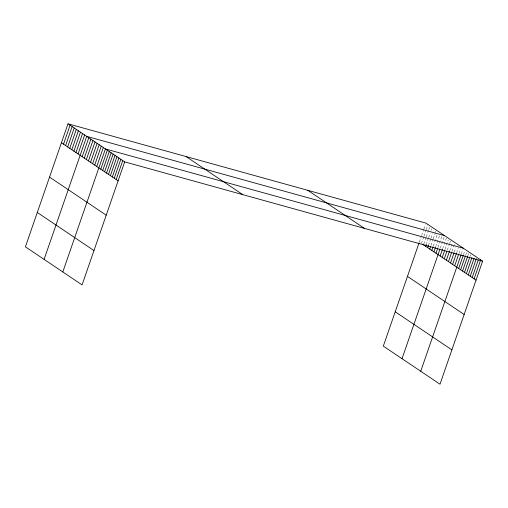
<?xml version="1.0" encoding="UTF-8"?>
<svg xmlns="http://www.w3.org/2000/svg" width="508" height="508" viewBox="0 0 508 508"><rect width="100%" height="100%" fill="white"/><g stroke="black" fill="none" stroke-linecap="round" stroke-linejoin="round"><path stroke-width="0.38" stroke-dasharray="2.54 1.91" d="M419.354 242.062L421.38 236.226M421.627 235.496L423.647 229.667M423.901 228.937L425.418 224.555M421.437 243.459L423.71 236.893M423.958 236.163L425.983 230.334M426.231 229.603L428.003 224.498M423.767 244.126L426.041 237.56M426.288 236.83L428.561 230.27M428.815 229.54L429.571 227.349M426.098 244.792L428.371 238.227M428.619 237.496L430.136 233.121M431.146 230.207L431.654 228.746M428.428 245.459L430.701 238.893M430.949 238.163L432.467 233.788M431.013 245.396L433.032 239.56M433.286 238.83L435.305 232.994M435.553 232.27L436.061 230.81M433.343 246.062L437.636 233.661M435.674 246.729L439.458 235.788M438.004 247.396L441.789 236.455M440.334 248.063L444.119 237.122M442.665 248.73L446.449 237.788M444.995 249.396L448.278 239.916M447.326 250.063L449.345 244.227M449.599 243.497L450.609 240.582M449.656 250.73L452.431 242.71M451.987 251.397L454.514 244.1M454.317 252.063L455.835 247.688M456.648 252.73L458.413 247.625M458.978 253.397L460.496 249.022M461.308 254.064L462.826 249.688M463.486 254.629L464.75 250.984M465.671 255.194L466.681 252.279M467.849 255.759L468.605 253.568M470.027 256.324L470.535 254.864"/><path stroke-width="0.76" d="M68.002 123.8L25.4 246.825L82.08 284.899L124.676 161.874L68.002 123.8L425.92 223.101L482.6 261.175L439.998 384.2L383.324 346.126L419.113 242.767M63.513 144.164L70.079 125.197M65.589 145.561L72.155 126.594M67.666 146.952L74.238 127.991M69.748 148.349L76.314 129.388M71.825 149.746L78.391 130.785M73.901 151.143L80.467 132.175M75.984 152.54L82.55 133.572M78.061 153.937L84.626 134.969M44.101 259.391L86.703 136.366L444.627 235.661M82.213 156.724L88.786 137.763M84.296 158.121L90.862 139.16M86.373 159.518L92.939 140.557M88.449 160.915L95.015 141.948M90.526 162.312L97.098 143.345M92.608 163.709L99.174 144.742M94.685 165.1L101.251 146.139M96.761 166.497L103.327 147.536M62.808 271.958L105.41 148.933L463.328 248.228M100.768 169.189L107.334 150.228M102.692 170.485L109.264 151.517M104.623 171.78L111.189 152.813M106.547 173.076L113.119 154.108M108.477 174.371L115.043 155.404M110.401 175.66L116.967 156.699M112.332 176.955L118.897 157.994M114.256 178.251L120.821 159.29M116.186 179.546L122.752 160.579M425.59 246.253L426.098 244.792M427.666 247.65L428.428 245.459M429.749 249.047L430.505 246.856M431.825 250.438L433.089 246.793M433.902 251.835L435.42 247.459M435.978 253.232L437.75 248.126M402.025 358.686L439.826 249.523M440.138 256.026L442.411 249.46M442.214 257.423L444.741 250.126M444.297 258.82L446.818 251.524M446.373 260.21L449.402 251.46M448.45 261.607L451.733 252.127M450.526 263.004L454.063 252.794M452.609 264.401L456.394 253.46M454.685 265.798L458.724 254.127M420.726 371.253L461.054 254.794M458.692 268.484L463.239 255.359M460.616 269.78L465.417 255.924M462.547 271.075L467.595 256.489M464.471 272.371L469.773 257.054M466.395 273.666L471.957 257.62M468.325 274.961L474.135 258.185M470.249 276.257L476.314 258.75M472.18 277.552L478.244 260.045M474.104 278.841L480.676 259.88M124.676 161.874L482.6 261.175M422.472 244.157L476.034 280.137M307.81 190.329L364.484 228.403M407.467 276.403L464.141 314.477M186.112 156.572L242.792 194.647M395.211 311.785L451.891 349.86M61.436 142.767L118.11 180.842M49.543 177.108L106.223 215.182M37.294 212.484L93.967 250.558"/></g></svg>
